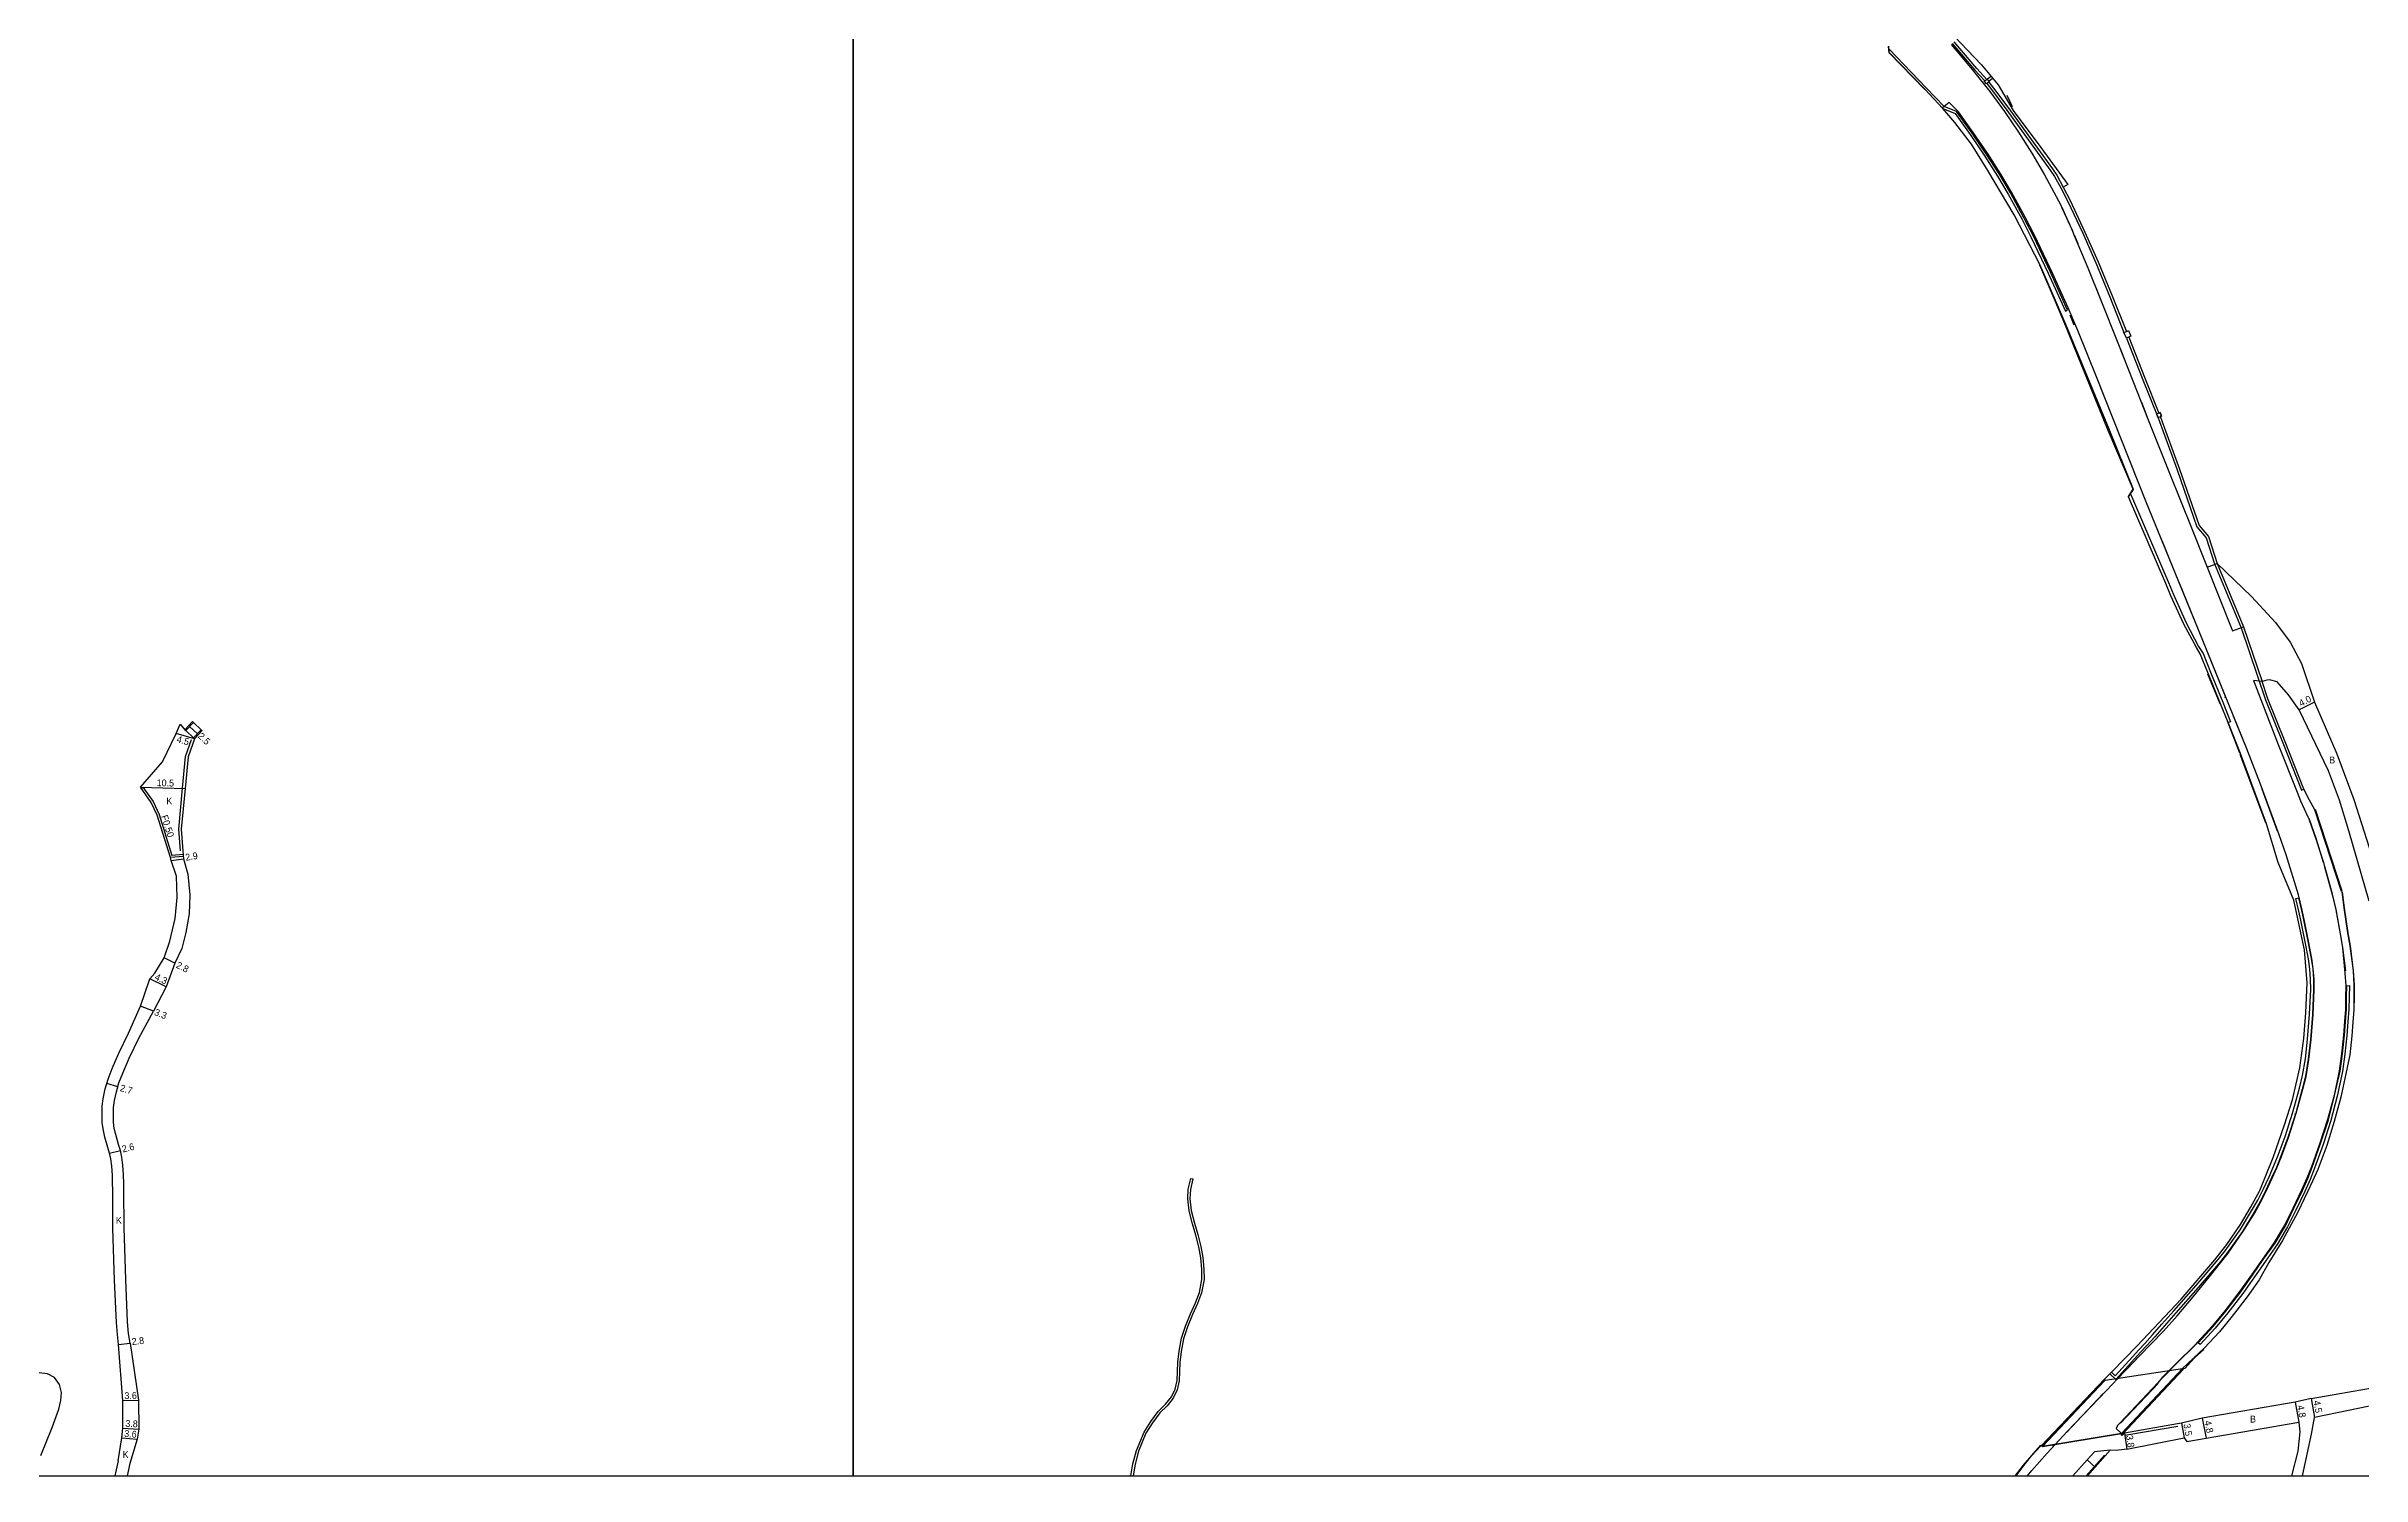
# Model space of a CAD drawing. Header units: metres. Extents: x 0 to 4000, y -96000 to -93000.
# Drawn here: x 1411 to 1954, y -96000 to -95665 of the extents above; entities that cross this region are included whole.
import ezdxf

# ---------------------------------------------------------------- set-up
doc = ezdxf.new("R2010")
doc.units = ezdxf.units.M
doc.header["$LTSCALE"] = 2.5
for name, color, linetype in [('側溝・桝', 7, 'Continuous'), ('図郭', 7, 'Continuous'), ('幅員', 7, 'Continuous'), ('歩道・分離帯・安全施設', 7, 'Continuous'), ('舗装', 7, 'Continuous'), ('道路', 7, 'Continuous')]:
    doc.layers.add(name, color=color, linetype=linetype)
doc.styles.get("Standard").update_dxf_attribs({"font": ''})
doc.styles.get('Standard').set_extended_font_data('@MS PGothic')

msp = doc.modelspace()

# ---------------------------------------------------------------- linework, layer by layer
at = {"layer": '側溝・桝'}
for points in [[(1855.44, -95679.47), (1858.31, -95680.63), (1861.83, -95685.6), (1865.18, -95690.44), (1868.3, -95695.36), (1870.8, -95699.56), (1873.97, -95705.36), (1876.19, -95709.69), (1880.18, -95718.07), (1884.18, -95727), (1884.7, -95726.76), (1880.7, -95717.83), (1876.68, -95709.4), (1874.48, -95705.09), (1871.29, -95699.28), (1868.79, -95695.06), (1865.65, -95690.12), (1862.3, -95685.27), (1858.68, -95680.16), (1855.79, -95679), (1851.54, -95674.62), (1842.85, -95665.56)], [(1857.64, -95664.28), (1859.81, -95666.82), (1862.99, -95670.5), (1865.27, -95673.02)], [(1865.74, -95672.65), (1863.43, -95670.1), (1860.26, -95666.44), (1858.09, -95663.89)], [(1865.79, -95673.65), (1866.9, -95675.05), (1870.46, -95679.87), (1873.88, -95684.62), (1877.14, -95689.14), (1880.64, -95693.97), (1881.65, -95695.44), (1883.12, -95698.12), (1884.75, -95701.3), (1888.24, -95708.7), (1891.34, -95715.66), (1894.64, -95723.66), (1897.9, -95731.99)], [(1865.87, -95672.64), (1866.74, -95671.89)], [(1866.24, -95673.11), (1867.12, -95672.35)], [(1866.26, -95673.29), (1867.37, -95674.68), (1870.94, -95679.52), (1874.36, -95684.27), (1877.62, -95688.79), (1881.13, -95693.62), (1882.16, -95695.13), (1883.69, -95697.93)], [(1898.49, -95733.35), (1902.22, -95742.7), (1905.92, -95752.02), (1910.39, -95764.23), (1915.02, -95777.56), (1917.23, -95780.1), (1919.18, -95786.22)], [(1899.48, -95769.82), (1908.37, -95790.57), (1909.57, -95793.45), (1912.49, -95800.08), (1915.4, -95805.58), (1916.46, -95807.24), (1918.21, -95811.65), (1921.09, -95818.67), (1922.92, -95823.24), (1922.37, -95823.46)], [(1919.18, -95786.22), (1925.38, -95801.21), (1931.12, -95818.1), (1935.17, -95828.19), (1939.56, -95839.29), (1940.1, -95839.05)], [(1919.74, -95786.12), (1925.94, -95801.01)], [(1925.94, -95801.01), (1930.29, -95813.81)], [(1433.04, -95838.9), (1433.45, -95838.61)], [(1433.45, -95838.61), (1435.82, -95841.95), (1437.22, -95845), (1440.22, -95854.57)], [(1442.92, -95854.88), (1439.87, -95855.09)], [(1442.88, -95854.38), (1440.22, -95854.57)], [(1894.99, -95975.75), (1895.88, -95976.59), (1899.91, -95972.15), (1901.38, -95970.53), (1902.78, -95969.03), (1904.61, -95966.97), (1906.83, -95964.48), (1909.61, -95961.34), (1914.82, -95955.42), (1920.04, -95949.35), (1921.64, -95947.27), (1925.14, -95942.37), (1927.86, -95937.92), (1929.28, -95935.4), (1930.53, -95932.91), (1931.93, -95929.93), (1933.02, -95927.49), (1934.06, -95924.88), (1935.68, -95920.48), (1937.54, -95914.8), (1939.08, -95909.19), (1939.81, -95906.21), (1940.46, -95902.3), (1940.97, -95897.68), (1941.44, -95891.81), (1941.71, -95886.01), (1941.67, -95883.62), (1941.49, -95881.25), (1941.18, -95878.85), (1940.33, -95874.46), (1939.39, -95869.79), (1938.91, -95867.63), (1938.19, -95864.68), (1938.85, -95864.52), (1939.57, -95867.48), (1940.05, -95869.65), (1940.99, -95874.33), (1941.85, -95878.74), (1942.17, -95881.18), (1942.35, -95883.59), (1942.39, -95886.02), (1942.12, -95891.86), (1941.65, -95897.74), (1941.13, -95902.39), (1940.48, -95906.35), (1939.74, -95909.36), (1938.19, -95915), (1936.32, -95920.7), (1934.7, -95925.13), (1933.65, -95927.75), (1932.55, -95930.21), (1931.14, -95933.21), (1929.88, -95935.72), (1928.45, -95938.26), (1925.71, -95942.75), (1922.18, -95947.67), (1920.57, -95949.77), (1915.34, -95955.86), (1910.12, -95961.79), (1907.34, -95964.93), (1905.12, -95967.42), (1903.28, -95969.49), (1901.88, -95970.99), (1900.41, -95972.6), (1896.02, -95977.45), (1894.59, -95976.15)]]:
    msp.add_lwpolyline(points, dxfattribs=at)
for points in [[(1865.17, -95673.1), (1865.83, -95672.58), (1866.34, -95673.23), (1865.68, -95673.74)], [(1897.9, -95731.99), (1898.97, -95731.52), (1899.56, -95732.88), (1898.49, -95733.35)], [(1905.87, -95751.9), (1906.69, -95751.58), (1906.38, -95750.79), (1905.56, -95751.11)], [(1915.33, -95968.85), (1918.85, -95964.99), (1921.79, -95961.44), (1925.3, -95956.9), (1928.04, -95953.02), (1930.59, -95949.35), (1933.36, -95945.49), (1935.77, -95941.41), (1937.71, -95937.47), (1939.79, -95933.16), (1941.03, -95930.32), (1942.07, -95927.71), (1944.04, -95922.14), (1945.86, -95916.56), (1947.32, -95910.9), (1948.6, -95905.14), (1949.15, -95901.12), (1949.61, -95896.76), (1949.85, -95893.58), (1950.09, -95890.62), (1950.12, -95887.8), (1950.2, -95885.14), (1950.8, -95885.12), (1950.72, -95887.81), (1950.68, -95890.65), (1950.44, -95893.63), (1950.21, -95896.81), (1949.74, -95901.19), (1949.18, -95905.24), (1947.9, -95911.04), (1946.43, -95916.73), (1944.6, -95922.33), (1942.63, -95927.92), (1941.57, -95930.55), (1940.33, -95933.41), (1938.25, -95937.73), (1936.29, -95941.69), (1933.86, -95945.82), (1931.08, -95949.69), (1928.53, -95953.36), (1925.78, -95957.26), (1922.26, -95961.81), (1919.3, -95965.38), (1915.77, -95969.25)]]:
    msp.add_lwpolyline(points, close=True, dxfattribs=at)
at = {"layer": '図郭'}
for points in [[(800, -96000), (1600, -96000), (1600, -95400), (800, -95400)], [(1600, -96000), (2400, -96000), (2400, -95400), (1600, -95400)]]:
    msp.add_lwpolyline(points, close=True, dxfattribs=at)
at = {"layer": '幅員'}
for points in [[(1942.58, -95818.63), (1939.03, -95820.49)], [(1445.54, -95827.23), (1441.21, -95826.01)], [(1444.39, -95824.36), (1446.22, -95826.07)], [(1432.83, -95838.6), (1443.33, -95838.87)], [(1440.09, -95855.81), (1442.96, -95855.37)], [(1440.89, -95879.86), (1438.38, -95878.62)], [(1438.91, -95885.37), (1435.02, -95883.54)], [(1435.92, -95891.1), (1432.86, -95889.89)], [(1427.55, -95908.83), (1424.95, -95908.08)], [(1425.63, -95924.39), (1428.15, -95923.76)], [(1427.68, -95969.21), (1430.46, -95968.9)], [(1428.76, -95982.37), (1432.36, -95982.29)], [(1916.26, -95986.52), (1917.22, -95991.23)], [(1938.05, -95982.74), (1938.94, -95987.46)], [(1941.83, -95981.9), (1942.6, -95986.33)], [(1428.46, -95991.14), (1432.05, -95991.47)], [(1428.7, -95988.89), (1432.49, -95989.08)], [(1898.03, -95990.02), (1898.59, -95993.78)], [(1911.45, -95987.67), (1912.04, -95991.12)]]:
    msp.add_lwpolyline(points, dxfattribs=at)
at = {"layer": '歩道・分離帯・安全施設'}
for points in [[(1851.2, -95675), (1842.83, -95666.42), (1842.7, -95664.97)], [(1857.4, -95664.5), (1859.56, -95667.03), (1862.68, -95670.77), (1866.48, -95675.49), (1869.94, -95680.22), (1873.2, -95685.06), (1876.32, -95689.95), (1879.31, -95695.05), (1883.08, -95702.12)], [(1857.4, -95664.5), (1859.56, -95667.03), (1862.68, -95670.77), (1866.48, -95675.49), (1869.94, -95680.22), (1873.2, -95685.06), (1876.32, -95689.95), (1879.31, -95695.05), (1883.08, -95702.12), (1883.37, -95702.74), (1885.06, -95706.44), (1885.87, -95708.23), (1886.26, -95709.25), (1889.45, -95716.8), (1892.47, -95724.4), (1896.48, -95734.43), (1899.99, -95743.3), (1903.62, -95752.44), (1908.63, -95764.96), (1913.73, -95777.81), (1923.38, -95801.93), (1925.94, -95801.01)], [(1857.4, -95664.5), (1859.56, -95667.03), (1862.68, -95670.77), (1866.48, -95675.49), (1869.94, -95680.22), (1873.2, -95685.06), (1876.32, -95689.95), (1879.31, -95695.05), (1883.08, -95702.12), (1883.37, -95702.74), (1885.06, -95706.44), (1885.87, -95708.23), (1886.26, -95709.25), (1889.45, -95716.8), (1892.47, -95724.4), (1896.48, -95734.43), (1899.99, -95743.3), (1903.62, -95752.44), (1908.63, -95764.96), (1913.73, -95777.81)], [(1870.45, -95676.32), (1871.74, -95679.05)], [(1875.32, -96000), (1876.34, -95998.79), (1879.88, -95994.72), (1884.57, -95989.68), (1893.85, -95980.04), (1896.45, -95977.21), (1901.54, -95971.92), (1907.17, -95966.13), (1910.39, -95962.54), (1914.18, -95958.09), (1917.9, -95953.48), (1922.36, -95947.83), (1925.83, -95942.83), (1928.58, -95938.34), (1930.01, -95935.79), (1931.28, -95933.28), (1932.69, -95930.28), (1933.78, -95927.81), (1934.84, -95925.18), (1936.46, -95920.75), (1938.33, -95915.04), (1939.89, -95909.4), (1940.62, -95906.38), (1941.28, -95902.41), (1941.8, -95897.76), (1942.27, -95891.87), (1942.54, -95886.02), (1942.5, -95883.58), (1942.31, -95881.16), (1942, -95878.72), (1941.14, -95874.3), (1940.2, -95869.62), (1939.72, -95867.44), (1938.84, -95863.84), (1935.92, -95854.44), (1934.3, -95849.77), (1929.92, -95837.87), (1926.75, -95829.58), (1915.39, -95801.67), (1903.22, -95771.92), (1891.49, -95742.41), (1887.07, -95731.54), (1884.82, -95726.2), (1882.54, -95721.19), (1881.23, -95718.22), (1876.95, -95709.21), (1874.77, -95704.94), (1871.58, -95699.12), (1869.07, -95694.89), (1865.93, -95689.94), (1862.57, -95685.08), (1859.13, -95680.3), (1856.97, -95678.08), (1855.34, -95679.35)], [(1875.32, -96000), (1876.34, -95998.79), (1879.88, -95994.72), (1884.57, -95989.68), (1893.85, -95980.04), (1896.45, -95977.21), (1901.54, -95971.92), (1907.17, -95966.13), (1910.39, -95962.54), (1914.18, -95958.09), (1917.9, -95953.48), (1922.36, -95947.83), (1925.83, -95942.83), (1928.58, -95938.34), (1930.01, -95935.79), (1931.28, -95933.28), (1932.69, -95930.28), (1933.78, -95927.81), (1934.84, -95925.18), (1936.46, -95920.75), (1938.33, -95915.04), (1939.89, -95909.4), (1940.62, -95906.38), (1941.28, -95902.41), (1941.8, -95897.76), (1942.27, -95891.87), (1942.54, -95886.02), (1942.5, -95883.58), (1942.31, -95881.16), (1942, -95878.72), (1941.14, -95874.3), (1940.2, -95869.62), (1939.72, -95867.44), (1938.84, -95863.84), (1935.92, -95854.44), (1934.3, -95849.77), (1929.92, -95837.87), (1926.75, -95829.58), (1915.39, -95801.67), (1903.22, -95771.92), (1891.49, -95742.41), (1887.07, -95731.54), (1884.82, -95726.2), (1882.54, -95721.19), (1881.23, -95718.22), (1876.95, -95709.21), (1874.77, -95704.94), (1871.58, -95699.12), (1869.07, -95694.89), (1865.93, -95689.94), (1862.57, -95685.08), (1859.13, -95680.3), (1856.97, -95678.08), (1855.79, -95679)], [(1871.58, -95699.12), (1869.07, -95694.89), (1865.93, -95689.94), (1862.57, -95685.08), (1859.13, -95680.3), (1856.97, -95678.08)], [(1885.93, -95708.2), (1885.11, -95706.41), (1883.42, -95702.72)], [(1876.95, -95709.21), (1874.77, -95704.94)], [(1886.32, -95709.22), (1887.09, -95711.1)], [(1877.08, -95709.79), (1877.99, -95711.59)], [(1878.49, -95712.64), (1881, -95718.05)], [(1898.99, -95770.47), (1900.07, -95768.74), (1894.22, -95754.96), (1884.07, -95729.96), (1881.79, -95724.54), (1878.22, -95716.23)], [(1903.22, -95771.92), (1891.49, -95742.41), (1887.07, -95731.54), (1884.82, -95726.2), (1882.54, -95721.19), (1881.23, -95718.22)], [(1891.31, -95721.47), (1892.47, -95724.4), (1896.48, -95734.43), (1897.62, -95737.3)], [(1885.24, -95727.86), (1886.13, -95730.23)], [(1902, -95748.36), (1903.62, -95752.44), (1908.63, -95764.96), (1913.73, -95777.81), (1923.38, -95801.93)], [(1913.73, -95777.81), (1917.43, -95787.04), (1919.74, -95786.12)], [(1908.53, -95784.91), (1906.93, -95780.98)], [(1916.74, -95805), (1915.39, -95801.67), (1910.93, -95790.78)], [(1920.46, -95819.04), (1917.61, -95812.06)], [(1922.14, -95818.26), (1918.38, -95809.03)], [(1930.29, -95813.81), (1928.3, -95813.58), (1934.08, -95828.62), (1938.51, -95839.77), (1939.33, -95841.82), (1941.07, -95845.52), (1941.27, -95846), (1942.97, -95850.92), (1944.67, -95856.26), (1944.97, -95857.23), (1946.73, -95863.73), (1947.59, -95867.31), (1948.61, -95872.99), (1949.13, -95876.23), (1949.69, -95882.21), (1949.98, -95885.15), (1949.9, -95887.79), (1949.86, -95890.61), (1949.63, -95893.56), (1949.39, -95896.74), (1948.93, -95901.09), (1948.38, -95905.1), (1947.18, -95910.86), (1945.64, -95916.5), (1943.82, -95922.07), (1941.86, -95927.63), (1940.82, -95930.24), (1939.58, -95933.07), (1937.51, -95937.37), (1935.57, -95941.3), (1933.17, -95945.37), (1930.41, -95949.22), (1927.86, -95952.89), (1925.12, -95956.77), (1921.62, -95961.3), (1918.68, -95964.85), (1915.16, -95968.7), (1914.67, -95969.28), (1910.2, -95973.61), (1906.91, -95977), (1905.83, -95978.27), (1897.01, -95987.61), (1896.44, -95988.21), (1896.08, -95988.96), (1897.38, -95990.08)], [(1930.29, -95813.81), (1928.3, -95813.58), (1934.08, -95828.62), (1938.51, -95839.77), (1939.33, -95841.82), (1941.07, -95845.52), (1941.27, -95846), (1942.97, -95850.92), (1944.67, -95856.26), (1944.97, -95857.23), (1946.73, -95863.73), (1947.59, -95867.31), (1948.61, -95872.99), (1949.13, -95876.23), (1949.69, -95882.21), (1949.98, -95885.15), (1949.9, -95887.79), (1949.86, -95890.61), (1949.63, -95893.56), (1949.39, -95896.74), (1948.93, -95901.09), (1948.38, -95905.1), (1947.18, -95910.86), (1945.64, -95916.5), (1943.82, -95922.07), (1941.86, -95927.63), (1940.82, -95930.24), (1939.58, -95933.07), (1937.51, -95937.37), (1935.57, -95941.3), (1933.17, -95945.37), (1930.41, -95949.22), (1927.86, -95952.89), (1925.12, -95956.77), (1921.62, -95961.3), (1918.68, -95964.85), (1915.16, -95968.7), (1914.67, -95969.28), (1910.2, -95973.61), (1906.91, -95977), (1905.83, -95978.27), (1897.01, -95987.61), (1896.44, -95988.21), (1896.08, -95988.96), (1897.38, -95990.08)], [(1928.3, -95813.58), (1934.08, -95828.62), (1938.51, -95839.77), (1939.33, -95841.82), (1941.07, -95845.52)], [(1925.05, -95830.6), (1922.18, -95823.11)], [(1929.92, -95837.87), (1926.75, -95829.58), (1923.64, -95821.93)], [(1442.22, -95853.54), (1441.83, -95848.44), (1442.73, -95838.81), (1443.43, -95831.38), (1444.84, -95827.4)], [(1931.15, -95846.92), (1925.2, -95830.94)], [(1930.22, -95839.01), (1933.88, -95848.85)], [(1949.08, -95863), (1942.83, -95843.83)], [(1935.92, -95854.44), (1934.3, -95849.77)], [(1944.74, -95856.24), (1943.04, -95850.89), (1941.35, -95845.97)], [(1949.92, -95881.62), (1949.21, -95876.21), (1948.69, -95872.98), (1947.67, -95867.29), (1946.81, -95863.71), (1945.05, -95857.2)], [(1941.14, -95874.3), (1940.2, -95869.62), (1939.72, -95867.44), (1938.84, -95863.84)], [(1949.08, -95863.11), (1949.55, -95866.88), (1950.41, -95872.76), (1950.93, -95875.75), (1951.7, -95881.67), (1951.87, -95885.04), (1951.88, -95887.66), (1951.82, -95890.68), (1951.62, -95893.71)], [(1934.84, -95925.18), (1936.46, -95920.75), (1938.33, -95915.04), (1939.89, -95909.4), (1940.62, -95906.38), (1941.28, -95902.41), (1941.8, -95897.76), (1942.27, -95891.87), (1942.54, -95886.02), (1942.5, -95883.58), (1942.31, -95881.16)], [(1949.69, -95882.21), (1949.98, -95885.15), (1949.9, -95887.79), (1949.86, -95890.61), (1949.63, -95893.56), (1949.39, -95896.74), (1949.37, -95896.93)], [(1948.93, -95901.07), (1948.93, -95901.09), (1948.38, -95905.1), (1947.18, -95910.86), (1945.64, -95916.5), (1943.82, -95922.07), (1941.86, -95927.63), (1940.82, -95930.24), (1939.58, -95933.07), (1937.51, -95937.37)], [(1922.36, -95947.83), (1925.83, -95942.83), (1928.58, -95938.34)], [(1932.47, -95946.35), (1930.41, -95949.22), (1927.86, -95952.89), (1925.12, -95956.77)], [(1907.17, -95966.13), (1910.39, -95962.54), (1914.18, -95958.09), (1917.9, -95953.48)], [(1921.62, -95961.3), (1918.68, -95964.85), (1915.16, -95968.7)], [(1906.97, -95977.05), (1910.26, -95973.67), (1914.73, -95969.34)], [(1911.67, -95975.01), (1897.67, -95989.82)], [(1898.64, -95974.93), (1901.54, -95971.92)], [(1916.61, -95970.42), (1914.46, -95972.4), (1912.17, -95974.88), (1911.8, -95974.92)], [(1878.73, -95993.05), (1893.35, -95977.6)], [(1893.04, -95980.7), (1884.42, -95989.84)], [(1897.1, -95987.69), (1905.91, -95978.35)], [(1875.32, -96000), (1876.34, -95998.79), (1879.88, -95994.72), (1884.57, -95989.68)], [(1910.54, -95988.44), (1898.14, -95990.61)], [(1872.68, -96000), (1874.42, -95997.61), (1876.32, -95995.24), (1878.35, -95993.07)], [(1891.16, -95997.97), (1889.29, -95996.3), (1885.97, -96000)], [(1889.29, -95996.3), (1885.97, -96000)], [(1889.29, -95996.3), (1885.97, -96000)], [(1889.05, -96000), (1893.36, -95995.21)], [(1894.7, -95994.03), (1891.02, -95994.37), (1889.29, -95996.3)]]:
    msp.add_lwpolyline(points, dxfattribs=at)
for p in [(1921.65, -95817.52, 181.11), (1938.07, -95915.25, 175.04), (1881.3, -95992.98, 169.86)]:
    msp.add_point(p, dxfattribs=at)
at = {"layer": '舗装'}
for points in [[(1893.51, -95977.62), (1911.67, -95974.86)], [(1878.8, -95993.16), (1897.38, -95990.08)]]:
    msp.add_lwpolyline(points, dxfattribs=at)
at = {"layer": '道路'}
for points in [[(1911.33, -95958.62), (1919.21, -95949.43), (1922.07, -95945.78), (1925.21, -95941.13), (1927.56, -95937.15), (1929.74, -95933.17), (1932.88, -95925.37), (1935.6, -95917.77), (1937.45, -95911.87), (1939.16, -95904.39), (1940.06, -95897.54), (1940.55, -95891.52), (1940.89, -95884.42), (1940.26, -95876.72), (1937.77, -95865.06), (1934.09, -95856.22), (1931.37, -95847.21), (1925.24, -95830.7), (1922.37, -95823.46), (1920.54, -95819.06), (1917.57, -95811.73), (1915.81, -95807.34), (1914.89, -95805.86), (1911.93, -95800.35), (1908.93, -95793.72), (1907.73, -95790.84), (1899.02, -95770.5), (1900.19, -95768.77), (1894.49, -95754.67), (1884.31, -95730.13), (1881.89, -95724.49), (1878.27, -95716.21), (1872.21, -95704.41), (1866.01, -95694), (1862.2, -95687.85), (1858.27, -95682.76), (1855.44, -95679.47), (1851.23, -95674.98), (1842.89, -95666.37), (1842.8, -95664.84)], [(1856.8, -95661.14), (1861.15, -95665.72), (1864.53, -95669.24), (1868.46, -95673.95), (1871.96, -95679.93), (1878.41, -95688.64), (1884.75, -95697.28), (1883.69, -95697.93), (1885.28, -95701.03), (1888.77, -95708.45), (1891.88, -95715.43), (1895.19, -95723.43), (1898.49, -95731.73), (1898.97, -95731.52), (1899.56, -95732.88), (1899.03, -95733.11), (1902.77, -95742.48), (1906.11, -95750.89), (1906.38, -95750.79), (1906.69, -95751.58), (1906.42, -95751.68), (1906.48, -95751.81), (1910.95, -95764.02), (1915.54, -95777.26), (1917.75, -95779.79), (1919.74, -95786.12)], [(1919.74, -95786.12), (1927.85, -95793.89), (1933.42, -95800.02), (1936.89, -95804.62), (1939.57, -95809.57), (1942.58, -95818.63), (1947.86, -95830.75), (1951.81, -95841.45), (1959.04, -95864.01)], [(1931.39, -95813.49), (1930.29, -95813.81)], [(1942.69, -95843.87), (1941.43, -95841.64), (1940.1, -95839.05), (1935.72, -95827.97), (1931.68, -95817.9), (1930.29, -95813.81)], [(1955.45, -95865.28), (1950.65, -95848.84), (1948.46, -95841.61), (1945.89, -95834.79), (1939.03, -95820.49), (1936.46, -95816.97), (1933.86, -95813.92), (1932.08, -95813.43), (1931.39, -95813.49)], [(1432.86, -95889.89), (1435.02, -95883.54), (1436.21, -95882.18), (1438.38, -95878.62), (1439.77, -95874.7), (1440.96, -95869.34), (1441.43, -95864.45), (1441.3, -95859.49), (1440.09, -95855.81), (1439.87, -95855.09), (1436.75, -95845.18), (1435.39, -95842.2), (1432.83, -95838.6), (1438.05, -95832.64), (1441.21, -95826.01), (1442.14, -95823.79), (1443.27, -95825.11), (1443.49, -95825.32), (1445.27, -95823.42)], [(1443.27, -95825.11), (1445.05, -95823.22)], [(1445.27, -95823.42), (1443.49, -95825.32)], [(1445.05, -95823.22), (1445.27, -95823.42)], [(1445.27, -95823.42), (1447.09, -95825.13)], [(1447.09, -95825.13), (1445.32, -95827.03), (1445.54, -95827.23), (1444.02, -95831.51), (1443.33, -95838.87), (1442.43, -95848.44), (1442.81, -95853.49), (1442.96, -95855.37)], [(1443.49, -95825.32), (1443.27, -95825.11)], [(1445.32, -95827.03), (1447.09, -95825.13)], [(1445.54, -95827.23), (1445.32, -95827.03)], [(1447.31, -95825.33), (1445.54, -95827.23)], [(1447.09, -95825.13), (1447.31, -95825.33)], [(1949.03, -95863.02), (1948.95, -95863.04), (1942.69, -95843.87)], [(1442.96, -95855.37), (1443.97, -95858.99), (1444.47, -95863.82), (1444.26, -95868.29), (1443.53, -95872.67), (1442.57, -95876.4), (1440.89, -95879.86), (1438.91, -95885.37), (1435.92, -95891.1)], [(1949.03, -95863.02), (1949.51, -95866.88), (1950.37, -95872.77), (1950.89, -95875.75), (1951.66, -95881.67), (1951.83, -95885.04), (1951.84, -95887.66), (1951.79, -95890.68), (1951.58, -95893.71), (1951.34, -95896.91), (1950.88, -95901.33), (1949.91, -95905.79), (1948.79, -95911.25), (1947.22, -95916.96), (1945.48, -95922.63), (1943.39, -95928.23), (1942.12, -95930.97), (1940.96, -95933.46), (1938.66, -95938.22), (1935.09, -95944.88), (1931.9, -95950.02), (1929.61, -95954.12), (1926.84, -95958.04), (1923.29, -95962.63), (1920.29, -95966.25), (1916.74, -95970.14), (1911.67, -95974.86)], [(1423.88, -95913.34), (1424.09, -95911.62), (1424.59, -95909.34), (1425.25, -95907.04), (1426.23, -95904.58), (1427.77, -95900.98), (1430.08, -95896.26), (1432.86, -95889.89)], [(1426.56, -95913.67), (1426.76, -95912.07), (1427.21, -95910), (1427.81, -95907.91), (1428.72, -95905.61), (1430.22, -95902.1), (1432.49, -95897.46), (1435.92, -95891.1)], [(1427.68, -95969.21), (1427.46, -95966.87), (1427.22, -95964.12), (1426.8, -95954.13), (1426.41, -95941.96), (1426.34, -95933.02), (1426.32, -95931.51), (1426.27, -95929.58), (1426.15, -95927.46), (1425.91, -95925.74), (1425.63, -95924.39), (1425.24, -95923.06), (1424.54, -95920.65), (1424.16, -95919.11), (1423.91, -95917.29), (1423.88, -95913.34)], [(1430.46, -95968.9), (1430.06, -95966.65), (1429.82, -95963.95), (1429.4, -95954.03), (1429.01, -95941.91), (1428.93, -95933), (1428.92, -95931.47), (1428.87, -95929.47), (1428.73, -95927.21), (1428.47, -95925.3), (1428.15, -95923.76), (1427.74, -95922.34), (1427.06, -95919.99), (1426.72, -95918.62), (1426.52, -95917.12), (1426.56, -95913.67)], [(1665.1, -96000), (1665.56, -95997.21), (1666.37, -95994.08), (1668.16, -95989.82), (1669.76, -95987.33), (1671.51, -95984.92), (1673.23, -95983.26), (1674.57, -95981.55), (1675.48, -95979.74), (1675.92, -95977.68), (1676, -95975.54), (1676.07, -95973.39), (1676.36, -95970.82), (1676.95, -95967.75), (1677.88, -95964.93), (1679.08, -95962.02), (1680.23, -95959.44), (1681.16, -95957.04), (1681.73, -95953.98), (1681.72, -95951.62), (1681.44, -95948.89), (1681, -95946.38), (1680.31, -95943.58), (1679.5, -95940.93), (1678.72, -95937.9), (1678.42, -95935.09), (1678.52, -95932.81), (1679.14, -95930.3)], [(1679.62, -95930.42), (1679.02, -95932.88), (1678.92, -95935.08), (1679.21, -95937.81), (1679.98, -95940.79), (1680.79, -95943.45), (1681.48, -95946.28), (1681.93, -95948.82), (1682.22, -95951.6), (1682.23, -95954.02), (1681.64, -95957.17), (1680.69, -95959.64), (1679.54, -95962.22), (1678.35, -95965.1), (1677.44, -95967.88), (1676.86, -95970.9), (1676.56, -95973.43), (1676.5, -95975.56), (1676.42, -95977.74), (1675.96, -95979.9), (1674.99, -95981.82), (1673.6, -95983.59), (1671.89, -95985.25), (1670.17, -95987.61), (1668.61, -95990.05), (1666.84, -95994.24), (1666.05, -95997.32), (1665.6, -96000)], [(1679.14, -95930.3), (1679.62, -95930.42)], [(1872.51, -96000), (1872.52, -95999.98), (1874.37, -95997.57), (1876.31, -95995.24), (1878.41, -95992.81), (1878.8, -95993.16), (1893.51, -95977.62), (1893.31, -95977.43), (1895.11, -95975.63), (1901.01, -95969.58), (1911.33, -95958.62)], [(1427.6, -95996.54), (1428.46, -95991.14), (1428.7, -95988.89), (1428.76, -95982.37), (1427.68, -95969.21)], [(1430.46, -95968.9), (1432.36, -95982.29), (1432.49, -95989.08), (1432.05, -95991.47), (1430.34, -95997.11)], [(1941.83, -95981.9), (1957.09, -95979.28), (1989.11, -95970.74), (2002.59, -95967.5)], [(1911.67, -95974.86), (1897.38, -95990.08)], [(2004.15, -95970.41), (1990.21, -95974.38), (1958.18, -95983.13), (1942.6, -95986.33)], [(1409.49, -95995.29), (1412.17, -95988.69), (1413.73, -95984.38), (1414.22, -95982.37), (1414.38, -95980.48), (1413.9, -95978.6), (1412.73, -95976.99), (1411.05, -95976.09), (1409.08, -95975.86)], [(1941.83, -95981.9), (1938.05, -95982.74), (1916.26, -95986.52), (1911.45, -95987.67), (1910.44, -95987.85), (1898.03, -95990.02)], [(1939.79, -96000), (1941.93, -95990.25), (1942.6, -95986.33)], [(1898.03, -95990.02), (1897.47, -95990.54), (1897.33, -95990.47), (1897.38, -95990.08)], [(1898.59, -95993.78), (1912.04, -95991.12), (1912.68, -95991.96), (1917.22, -95991.23), (1938.94, -95987.46)], [(1938.94, -95987.46), (1939.15, -95989.75), (1938.66, -95994.23), (1937.22, -96000)], [(1427.6, -95996.54), (1426.87, -96000)], [(1430.34, -95997.11), (1429.73, -96000)], [(1893.52, -95995.35), (1891.16, -95997.97), (1889.34, -96000)], [(1898.59, -95993.78), (1896.13, -95994.13), (1894.7, -95994.03), (1893.52, -95995.35)]]:
    msp.add_lwpolyline(points, dxfattribs=at)
for points in [[(1443.49, -95825.32), (1445.27, -95823.42), (1447.09, -95825.13), (1445.32, -95827.03)], [(1911.67, -95974.86), (1897.38, -95990.08), (1878.8, -95993.16), (1893.51, -95977.62)], [(1897.38, -95990.08), (1911.67, -95974.86), (1911.88, -95975.06), (1897.59, -95990.28)], [(1893.51, -95977.62), (1893.31, -95977.43), (1878.57, -95992.95), (1878.8, -95993.16)]]:
    msp.add_lwpolyline(points, close=True, dxfattribs=at)

# ---------------------------------------------------------------- texts
at = {"layer": '側溝・桝'}
msp.add_text('F0.50', height=1.6, rotation=287.4318, dxfattribs=at).set_placement((1437.67, -95845.4))
at = {"layer": '幅員'}
for s, rotation, p in [('4.0', 27.6158, (1939.46, -95819.75)), ('4.5', 344.2435, (1441.22, -95828.02)), ('2.5', 316.9019, (1446.18, -95826.83)), ('10.5', 358.5598, (1436.64, -95838.34)), ('2.9', 8.7033, (1443.5, -95855.84)), ('4.3', 334.7641, (1436.04, -95883.63)), ('2.8', 333.6638, (1441.06, -95880.84)), ('3.3', 338.4663, (1435.94, -95891.96)), ('2.7', 343.8943, (1427.93, -95909.78)), ('2.6', 14.079, (1428.74, -95924.25)), ('2.8', 6.3458, (1430.89, -95969.37)), ('3.6', 1.2691, (1429.11, -95982.05)), ('4.8', 280.68, (1938.51, -95983.63)), ('4.5', 279.8679, (1942.35, -95982.53)), ('3.6', 354.8395, (1429, -95990.87)), ('3.8', 357.1137, (1429.28, -95988.53)), ('3.8', 278.3914, (1898.41, -95990.62)), ('3.5', 279.6677, (1911.87, -95987.93)), ('4.8', 281.5959, (1916.78, -95987.26))]:
    msp.add_text(s, height=1.6, rotation=rotation, dxfattribs=at).set_placement(p)
at = {"layer": '舗装'}
for s, p in [('B', (1946.03, -95833.02)), ('K', (1438.93, -95842.62)), ('K', (1427.1, -95940.92)), ('B', (1927.48, -95987.54)), ('K', (1428.67, -95995.84))]:
    msp.add_text(s, height=1.6, dxfattribs=at).set_placement(p)

doc.saveas('drawing.dxf')
